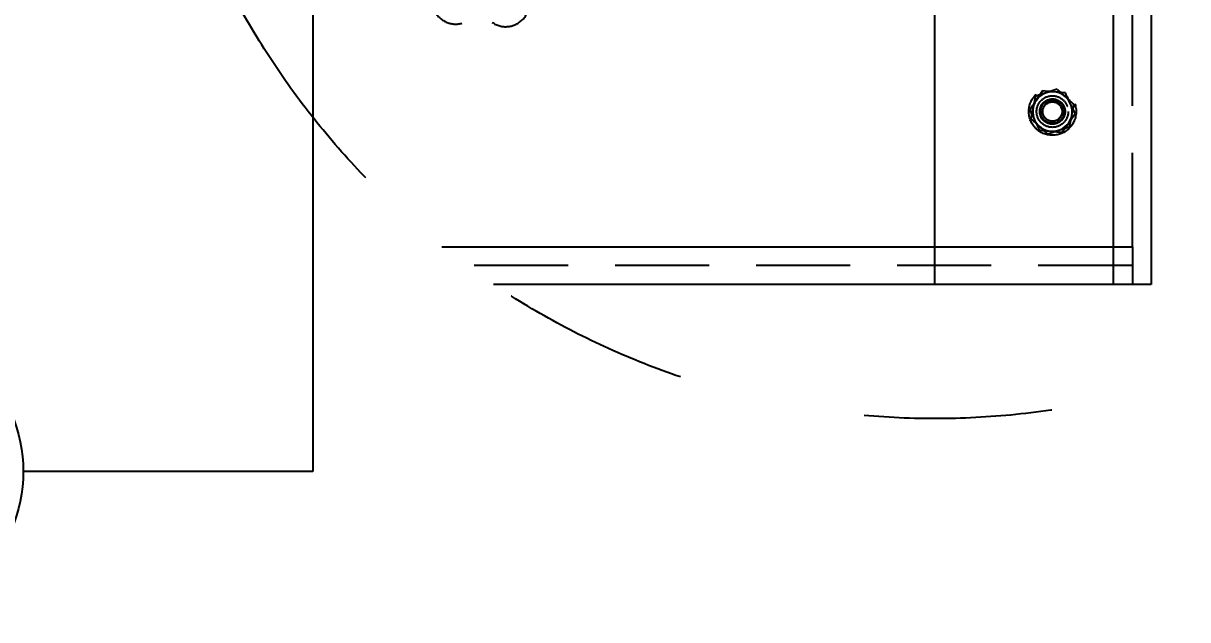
# Model space of a CAD drawing. Header units: metres. Extents: x 0 to 21025, y 0 to 14850.
# Drawn here: x 11893 to 12876, y 7584 to 8087 of the extents above; entities that cross this region are included whole.
import ezdxf
from ezdxf.enums import TextEntityAlignment as Align

# ---------------------------------------------------------------- set-up
doc = ezdxf.new("R2010")
doc.units = ezdxf.units.M
doc.header["$LTSCALE"] = 25
doc.linetypes.add('HIDDEN2', pattern=[4.7625, 3.175, -1.5875])
doc.linetypes.add('PHANTOM', pattern=[63.5, 31.75, -6.35, 6.35, -6.35, 6.35, -6.35])
for name, color, linetype in [('GSB', 7, 'Continuous'), ('SDM', 7, 'Continuous'), ('SL4', 4, 'Continuous'), ('SRE', 2, 'PHANTOM'), ('ST1', 7, 'HIDDEN2')]:
    doc.layers.add(name, color=color, linetype=linetype)
doc.styles.add('R140', font='simplex.shx', dxfattribs={"height": 3.5})
doc.styles.add('ROMANS', font='ROMANS.SHX')
doc.dimstyles.new('25___1-25', dxfattribs={"dimscale": 25, "dimtxt": 2.5, "dimasz": 2, "dimexe": 1.5, "dimexo": 1, "dimgap": 0.5, "dimtad": 1, "dimzin": 12, "dimtxsty": 'ROMANS', "dimcen": 0, "dimclrd": 256, "dimclre": 256, "dimclrt": 3, "dimazin": 3, "dimtfac": 1, "dimtmove": 0, "dimatfit": 0, "dimfxl": 1, "dimlwd": -1, "dimlwe": -1, "dimarcsym": 0})

# ---------------------------------------------------------------- blocks, each defined once
blk = doc.blocks.new('INDICACAO_EIXO')
at = {"layer": 'GSB', "color": 3}
blk.add_circle((0, 0), 5, dxfattribs=at)

msp = doc.modelspace()

# ---------------------------------------------------------------- linework, layer by layer
at = {"layer": 'SL4'}
for p, q in [((12662.296, 7866.973), (12662.296, 8680.306)), ((12813.088, 7866.973), (12813.088, 8680.306)), ((12844.838, 8680.306), (12844.838, 7866.973)), ((12753.23, 8030.215), (12747.775, 8022.288)), ((12772.414, 8028.693), (12762.822, 8029.454)), ((12769.779, 7995.464), (12775.234, 8003.391)), ((12750.594, 7996.986), (12760.186, 7996.225)), ((12246.22, 7898.723), (12662.296, 7898.723)), ((12662.296, 7866.973), (12289.715, 7866.973)), ((12813.088, 7866.973), (12662.296, 7866.973)), ((12844.838, 7866.973), (12813.088, 7866.973))]:
    msp.add_line(p, q, dxfattribs=at)
for start, end in [(145.464814, 205.464814), (85.464814, 145.464814), (25.464814, 85.464814), (325.464814, 25.464814), (205.464814, 265.464814), (265.464814, 325.464814)]:
    msp.add_arc((12761.504, 8012.839), 16.667, start, end, dxfattribs=at)
for points, knots in [([(12762.822, 8029.454), (12762.595, 8029.472), (12759.355, 8029.729), (12756.181, 8029.981), (12753.23, 8030.215)], [0, 0, 0, 0, 0.0702006, 1, 1, 1, 1]), ([(12747.775, 8022.288), (12747.645, 8022.1), (12745.803, 8019.423), (12743.998, 8016.8), (12742.319, 8014.361)], [0, 0, 0, 0, 0.0702006, 1, 1, 1, 1]), ([(12776.552, 8020.005), (12776.227, 8020.687), (12774.827, 8023.626), (12773.463, 8026.492), (12772.414, 8028.693)], [0, 0, 0, 0, 0.2318493, 1, 1, 1, 1]), ([(12742.319, 8014.361), (12743.368, 8012.16), (12744.732, 8009.295), (12746.132, 8006.355), (12746.457, 8005.673)], [0, 0, 0, 0, 0.7681507, 1, 1, 1, 1]), ([(12775.234, 8003.391), (12775.363, 8003.579), (12777.205, 8006.255), (12779.01, 8008.879), (12780.689, 8011.318)], [0, 0, 0, 0, 0.0702006, 1, 1, 1, 1]), ([(12780.689, 8011.318), (12780.405, 8011.914), (12779.058, 8014.743), (12777.657, 8017.685), (12776.552, 8020.005)], [0, 0, 0, 0, 0.2110008, 1, 1, 1, 1]), ([(12746.457, 8005.673), (12747.562, 8003.353), (12748.963, 8000.411), (12750.31, 7997.583), (12750.594, 7996.986)], [0, 0, 0, 0, 0.7889992, 1, 1, 1, 1]), ([(12760.186, 7996.225), (12760.414, 7996.207), (12763.653, 7995.95), (12766.827, 7995.698), (12769.779, 7995.464)], [0, 0, 0, 0, 0.0702006, 1, 1, 1, 1])]:
    msp.add_open_spline(points, degree=3, knots=knots, dxfattribs=at)
at = {"layer": 'SRE'}
msp.add_circle((12662.296, 8423.041), 669.349, dxfattribs=at)
at = {"layer": 'ST1'}
for p, q in [((12813.088, 7866.973), (12813.088, 8680.306)), ((12828.963, 7898.723), (12828.963, 8648.556)), ((12765.51, 8031.663), (12756.357, 8028.691)), ((12747.205, 8025.72), (12745.202, 8016.308)), ((12775.803, 7999.959), (12777.806, 8009.371)), ((12757.499, 7994.016), (12766.651, 7996.987)), ((12246.22, 7898.723), (12828.963, 7898.723)), ((12662.296, 7898.723), (12828.963, 7898.723)), ((12828.963, 7898.723), (12828.963, 7877.182)), ((12828.963, 7882.848), (12267.05, 7882.848)), ((12828.963, 7877.182), (12828.963, 7866.973))]:
    msp.add_line(p, q, dxfattribs=at)
for radius in [20, 13.333, 10.667, 10, 8.333, 8.152]:
    msp.add_circle((12761.504, 8012.839), radius, dxfattribs=at)
for centre, start, end in [((12257.815, 8106.373), 54.601144, 299.467764), ((12300.091, 8104.183), 234.601144, 119.467764)]:
    msp.add_arc(centre, 19.733, start, end, dxfattribs=at)
for points, knots in [([(12765.51, 8031.663), (12766.11, 8031.122), (12768.44, 8029.023), (12770.861, 8026.842), (12772.659, 8025.223)], [0, 0, 0, 0, 0.25755135, 1, 1, 1, 1]), ([(12756.357, 8028.691), (12756.14, 8028.621), (12753.05, 8027.618), (12750.021, 8026.634), (12747.205, 8025.72)], [0, 0, 0, 0, 0.0702006, 1, 1, 1, 1]), ([(12772.659, 8025.223), (12773.309, 8024.637), (12775.729, 8022.457), (12778.085, 8020.335), (12779.809, 8018.782)], [0, 0, 0, 0, 0.26863361, 1, 1, 1, 1]), ([(12745.202, 8016.308), (12745.155, 8016.085), (12744.479, 8012.907), (12743.816, 8009.792), (12743.2, 8006.896)], [0, 0, 0, 0, 0.0702006, 1, 1, 1, 1]), ([(12777.806, 8009.371), (12777.853, 8009.594), (12778.53, 8012.772), (12779.192, 8015.886), (12779.809, 8018.782)], [0, 0, 0, 0, 0.0702006, 1, 1, 1, 1]), ([(12743.2, 8006.896), (12743.8, 8006.356), (12746.13, 8004.256), (12748.552, 8002.075), (12750.349, 8000.456)], [0, 0, 0, 0, 0.2575513, 1, 1, 1, 1]), ([(12750.349, 8000.456), (12750.999, 7999.87), (12753.419, 7997.69), (12755.776, 7995.568), (12757.499, 7994.016)], [0, 0, 0, 0, 0.26863361, 1, 1, 1, 1]), ([(12766.651, 7996.987), (12766.868, 7997.058), (12769.959, 7998.061), (12772.987, 7999.044), (12775.803, 7999.959)], [0, 0, 0, 0, 0.0702006, 1, 1, 1, 1])]:
    msp.add_open_spline(points, degree=3, knots=knots, dxfattribs=at)

# ---------------------------------------------------------------- block references
at = {"layer": 'GSB'}
ref = msp.add_blockref('INDICACAO_EIXO', (11767.808, 7708.974), dxfattribs=dict(at, xscale=24.99999999999972, yscale=24.99999999999972, zscale=24.99999999999972))
ref.add_attrib('EIXO', '43', dxfattribs={"color": 4, "height": 87.5, "style": 'R140'}).set_placement((11767.808, 7708.974), align=Align.MIDDLE_CENTER)

# ---------------------------------------------------------------- leaders
at = {"layer": 'SDM'}
msp.add_leader([(12137.296, 8315.287), (12137.296, 7708.974), (11892.808, 7708.974)], dimstyle='25___1-25', override={"dimgap": 0.5, "dimtad": 0}, dxfattribs=at)

doc.saveas('drawing.dxf')
